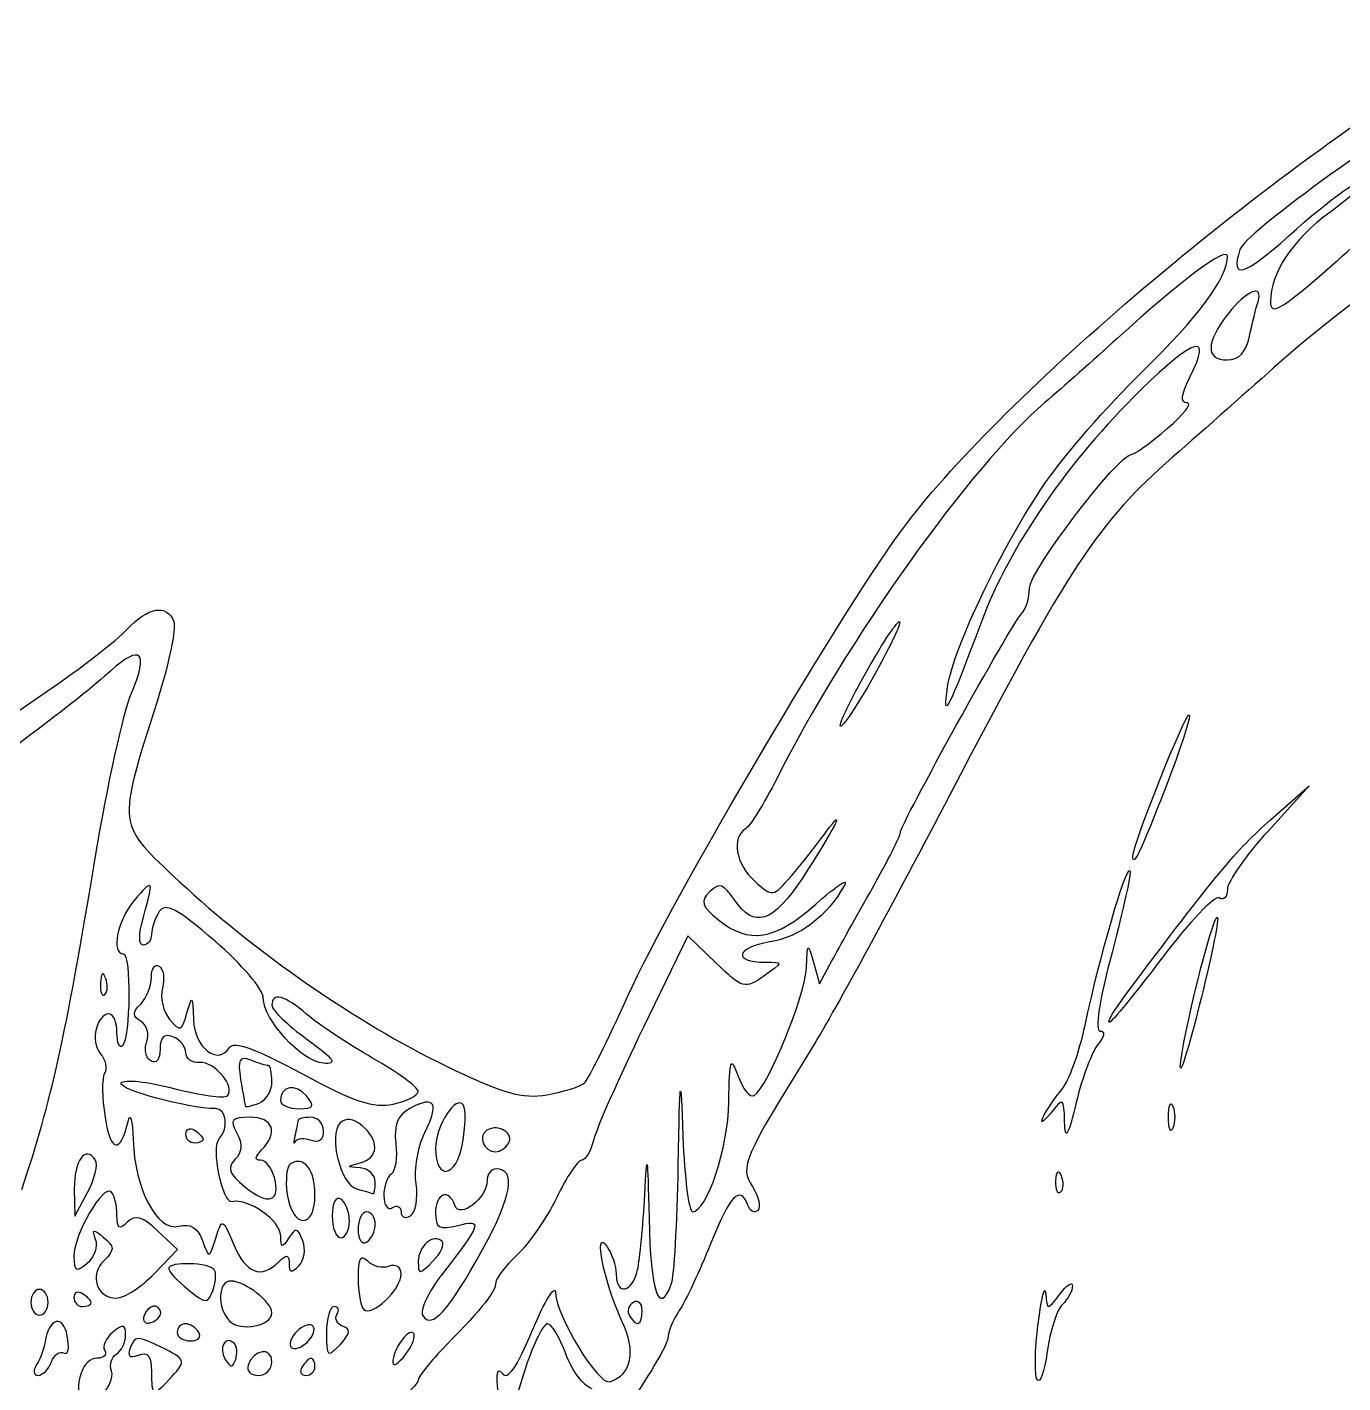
# Model space of a CAD drawing. Extents: x 0 to 45.7, y -0.3 to 36.
# Drawn here: x 19.35 to 29.87, y 13.57 to 24.41 of the extents above; entities that cross this region are included whole.
import ezdxf

# ---------------------------------------------------------------- set-up
doc = ezdxf.new("R2010")
doc.units = 0
doc.layers.add('Image', color=7, linetype='CONTINUOUS')

msp = doc.modelspace()

# ---------------------------------------------------------------- linework, layer by layer
at = {"layer": 'Image', "color": 7}
for points in [[(29.125425, 21.937828)], [(25.852656, 18.823715)], [(28.191618, 17.781818)], [(19.977338, 16.804427)], [(28.136539, 16.672362)], [(28.575579, 16.138821)], [(21.307332, 15.973144)], [(21.583267, 15.861656)], [(22.838336, 15.7869)], [(27.646707, 15.652812)], [(28.477861, 15.691338)], [(20.618824, 15.556741)], [(21.62151, 15.507079)], [(23.197522, 15.479073)], [(21.327231, 15.208586)], [(22.133366, 15.174097)], [(22.460188, 15.158048)], [(27.577545, 15.180741)], [(21.651479, 15.066769)], [(21.926845, 14.860237)], [(22.133379, 14.833885)], [(22.994631, 14.638389)], [(20.365659, 14.438477)], [(20.847099, 14.46836)], [(22.339903, 14.434726)], [(19.517324, 14.210181)], [(19.861545, 14.206152)], [(20.417457, 14.125866)], [(21.307271, 14.125051)], [(24.267492, 14.145416)], [(21.87478, 14.01813)], [(20.722091, 13.969714)], [(21.004645, 13.882153)], [(21.638565, 13.965269)], [(22.438719, 13.962562)], [(19.543856, 13.733282)], [(21.307261, 13.734359)], [(21.651479, 13.694198)], [(20.02432, 13.659619)], [(27.426827, 13.591645)]]:
    msp.add_lwpolyline(points, close=True, dxfattribs=at)
for points in [[(18.714097, 18.917478), (19.024396, 18.766726), (19.510138, 19.098623)], [(29.29311, 18.068807), (29.602911, 18.340537), (29.275899, 17.982703)], [(24.85835, 16.925251), (24.634411, 17.142292), (24.278673, 16.410615)], [(25.638222, 16.930562), (25.687066, 16.75846), (25.786251, 16.942484)], [(19.894782, 15.348961), (19.894261, 15.348961)], [(19.72661, 15.118405), (19.729891, 14.898726), (19.833452, 15.089674)], [(20.365718, 14.438493), (20.551437, 14.632335), (20.391885, 14.782225)], [(22.667402, 14.697616), (22.667402, 14.697389)], [(21.362125, 14.53386), (21.362329, 14.533794)], [(20.509096, 13.618225), (20.509096, 13.618511)]]:
    msp.add_lwpolyline(points, dxfattribs=at)
for points in [[(33.253151, 24.410849), (32.330007, 23.927531), (30.105973, 22.391881), (29.359147, 21.722124)], [(26.384383, 20.441095), (27.170962, 21.474134), (29.19836, 23.193954), (30.755047, 24.148665)], [(30.976962, 24.042823), (30.119789, 23.508914), (29.087055, 22.753337), (29.048515, 22.631927)], [(29.439845, 22.741687), (29.77924, 23.046834), (30.050378, 23.236184), (30.050378, 23.168051)], [(30.050378, 23.168051), (30.050378, 23.151038), (29.923029, 23.043511), (29.767374, 22.929047)], [(29.767374, 22.929047), (29.469754, 22.710165), (29.293094, 22.44444), (29.293094, 22.21561)], [(29.706477, 22.437095), (29.933834, 22.634057), (30.137201, 22.823272), (30.158402, 22.857583)], [(29.048515, 22.631927), (28.970116, 22.384919), (29.076183, 22.414648), (29.439845, 22.741687)], [(28.948979, 22.578108), (28.948979, 22.662233), (28.578884, 22.385925), (28.064702, 21.917913)], [(28.259576, 21.646344), (28.726723, 22.102918), (28.948979, 22.403311), (28.948979, 22.578108)], [(29.193438, 22.21321), (29.239082, 22.361448), (29.102829, 22.307214), (28.953887, 22.117862)], [(29.293094, 22.21561), (29.293094, 22.103926), (29.368567, 22.144354), (29.706477, 22.437095)], [(29.12544, 21.937828), (29.148195, 22.04196), (29.178847, 22.165876), (29.193438, 22.21321)], [(28.953887, 22.117862), (28.774113, 21.889314), (28.771705, 21.74851), (28.947563, 21.74851)], [(28.064702, 21.917913), (27.888436, 21.757477), (27.629411, 21.528041), (27.489089, 21.40807)], [(28.651647, 21.616216), (28.829098, 21.971944), (28.689639, 21.933037), (28.251898, 21.50472)], [(28.947563, 21.74851), (29.040387, 21.74851), (29.097183, 21.808976), (29.125425, 21.937828)], [(29.359147, 21.722124), (29.144234, 21.529379), (28.762243, 21.19127), (28.510291, 20.970774)], [(27.491868, 20.764533), (27.642913, 20.984482), (27.988378, 21.381305), (28.259576, 21.646344)], [(28.627253, 21.405239), (28.570735, 21.405387), (28.578064, 21.468726), (28.651647, 21.616216)], [(28.251898, 21.50472), (27.679563, 20.944689), (27.203191, 20.252683), (26.983536, 19.662264)], [(27.489089, 21.40807), (26.897236, 20.90203), (25.891667, 19.491207), (25.343914, 18.398362)], [(28.467079, 21.198864), (28.599596, 21.31228), (28.671676, 21.405144), (28.627253, 21.405239)], [(28.179706, 20.992494), (28.205186, 20.992552), (28.334549, 21.085453), (28.467079, 21.198864)], [(28.510291, 20.970774), (27.914768, 20.449602), (27.681606, 20.095935), (26.726342, 18.264832)], [(27.365579, 19.924061), (27.365579, 20.057856), (28.077487, 20.992144), (28.179706, 20.992494)], [(26.711043, 19.133553), (26.760465, 19.452917), (27.15021, 20.267007), (27.491868, 20.764533)], [(24.154506, 16.662303), (24.504281, 17.437115), (25.90683, 19.813913), (26.384383, 20.441095)], [(27.299949, 19.715064), (27.336088, 19.751129), (27.365579, 19.84521), (27.365579, 19.924061)], [(20.147198, 19.591588), (20.318302, 19.773714), (20.467524, 19.79917), (20.522608, 19.655638)], [(20.522608, 19.655638), (20.543034, 19.60228), (20.482867, 19.314979), (20.388795, 19.017189)], [(26.090665, 19.305628), (26.221566, 19.532808), (26.328669, 19.687703), (26.328669, 19.649844)], [(26.328669, 19.649844), (26.328669, 19.611977), (26.221566, 19.395126), (26.090665, 19.167941)], [(26.332926, 17.966908), (26.332926, 18.032858), (27.218312, 19.633419), (27.299949, 19.715064)], [(26.983536, 19.662264), (26.714046, 18.937891), (26.666479, 18.845604), (26.711043, 19.133553)], [(19.510138, 19.098623), (19.777299, 19.281162), (20.063973, 19.502995), (20.147198, 19.591588)], [(20.183276, 19.082179), (20.326475, 19.410239), (20.258384, 19.482413), (20.01584, 19.259628)], [(25.852656, 18.823715), (25.852656, 18.861585), (25.959763, 19.078443), (26.090665, 19.305628)], [(20.01584, 19.259628), (19.91211, 19.164359), (19.625875, 18.935589), (19.379751, 18.751254)], [(26.090665, 19.167941), (25.959763, 18.940759), (25.852656, 18.785864), (25.852656, 18.823715)], [(19.894229, 17.76417), (19.991059, 18.346702), (20.121134, 18.939796), (20.183276, 19.082179)], [(20.388795, 19.017189), (20.06868, 18.003862), (20.063259, 18.047328), (20.56872, 17.574506)], [(28.191618, 17.781818), (28.191618, 17.871613), (28.61813, 18.936481), (28.643808, 18.910798)], [(28.643808, 18.910798), (28.657884, 18.896722), (28.574103, 18.639083), (28.457721, 18.338172)], [(19.379751, 18.751254), (18.784987, 18.305803), (17.053939, 16.802122), (16.490627, 16.241601)], [(25.343914, 18.398362), (25.245629, 18.20226), (25.133634, 18.022298), (25.095052, 17.998446)], [(28.457721, 18.338172), (28.253118, 17.809197), (28.191618, 17.680612), (28.191618, 17.781818)], [(25.733731, 17.965505), (25.919305, 18.220387), (25.79408, 17.974766), (25.549245, 17.6036)], [(26.726342, 18.264832), (26.289805, 17.428048), (25.800975, 16.530093), (25.64005, 16.26938)], [(28.136539, 16.672362), (28.853051, 17.627809), (29.019591, 17.828893), (29.29311, 18.068807)], [(25.095052, 17.998446), (24.978865, 17.926646), (25.015772, 17.717447), (25.169098, 17.578681)], [(25.461681, 17.621935), (25.543297, 17.717477), (25.665717, 17.872081), (25.733731, 17.965505)], [(26.109173, 17.522666), (26.232236, 17.740554), (26.332926, 17.940457), (26.332926, 17.966908)], [(29.275899, 17.982703), (29.096048, 17.785885), (28.948894, 17.575236), (28.948894, 17.51458)], [(19.306887, 15.111597), (19.548047, 15.837912), (19.652325, 16.308837), (19.894229, 17.76417)], [(27.810577, 16.428289), (27.926687, 16.972689), (28.136158, 17.697315), (28.168168, 17.665309)], [(20.27917, 17.290615), (20.366609, 17.595501), (20.359159, 17.608299), (20.203223, 17.421124)], [(20.56872, 17.574506), (21.167804, 17.014096), (21.993676, 16.441899), (22.688225, 16.10601)], [(25.549245, 17.6036), (25.311921, 17.243842), (25.163701, 17.19645), (25.005435, 17.429715)], [(25.169098, 17.578681), (25.311331, 17.449966), (25.315331, 17.450556), (25.461681, 17.621935)], [(25.657261, 17.395293), (25.815959, 17.537279), (25.919869, 17.606978), (25.888166, 17.550191)], [(28.168168, 17.665309), (28.182614, 17.650862), (28.11854, 17.355748), (28.025843, 17.009413)], [(24.807717, 17.493665), (24.730323, 17.417674), (24.741811, 17.380902), (24.877628, 17.26993)], [(25.005435, 17.429715), (24.918112, 17.558417), (24.884679, 17.56923), (24.807717, 17.493665)], [(25.888166, 17.550191), (25.746966, 17.297196), (25.529496, 17.131378), (25.288307, 17.092802)], [(25.786251, 16.942484), (25.840803, 17.0437), (25.986128, 17.304786), (26.109173, 17.522666)], [(28.883256, 17.444865), (28.847154, 17.467196), (28.64204, 17.252153), (28.427428, 16.967021)], [(28.948894, 17.51458), (28.948894, 17.453935), (28.919406, 17.422563), (28.883256, 17.444865)], [(20.203223, 17.421124), (20.070191, 17.261432), (20.018073, 16.998459), (20.119464, 16.998499)], [(20.85256, 17.098607), (20.549519, 17.360225), (20.453919, 17.410945), (20.40613, 17.335476)], [(24.877628, 17.26993), (25.120053, 17.071834), (25.334241, 17.106272), (25.657261, 17.395293)], [(28.575579, 16.138821), (28.617855, 16.466823), (28.866275, 17.423011), (28.87071, 17.274743)], [(20.27917, 17.067325), (20.239672, 17.067325), (20.239672, 17.152929), (20.27917, 17.290615)], [(20.40613, 17.335476), (20.372681, 17.282646), (20.344842, 17.200707), (20.34426, 17.153384)], [(28.87071, 17.274743), (28.872562, 17.217947), (28.798711, 16.877166), (28.706951, 16.517464)], [(20.34426, 17.153384), (20.343466, 17.106039), (20.31441, 17.067325), (20.27917, 17.067325)], [(21.238167, 16.646414), (21.238167, 16.712013), (21.064645, 16.915499), (20.85256, 17.098607)], [(25.288307, 17.092802), (25.017368, 17.049463), (24.989885, 16.930599), (25.250831, 16.930599)], [(25.582508, 16.887225), (25.589043, 17.090791), (25.592007, 17.093178), (25.638222, 16.930562)], [(20.119464, 16.998499), (20.181911, 16.998525), (20.175418, 16.325842), (20.112347, 16.262786)], [(20.343135, 16.809784), (20.343135, 16.880174), (20.371239, 16.920415), (20.405522, 16.899214)], [(25.241042, 16.819399), (25.089334, 16.71314), (25.07234, 16.717844), (24.85835, 16.925251)], [(25.250831, 16.930599), (25.399474, 16.930599), (25.399464, 16.930392), (25.241042, 16.819399)], [(28.025843, 17.009413), (27.924465, 16.630576), (27.886137, 16.379727), (27.92964, 16.379727)], [(28.427428, 16.967021), (28.21283, 16.681903), (28.021832, 16.448622), (28.002999, 16.448622)], [(19.977417, 16.804432), (19.955456, 16.859341), (19.939068, 16.843013), (19.935811, 16.762823)], [(20.405522, 16.899214), (20.439843, 16.878021), (20.451652, 16.798561), (20.431874, 16.722673)], [(25.164016, 15.864341), (25.273331, 15.931898), (25.575613, 16.670753), (25.582508, 16.887225)], [(19.935811, 16.762823), (19.93253, 16.690256), (19.94912, 16.649595), (19.971914, 16.672468)], [(19.971914, 16.672468), (19.994747, 16.695302), (19.997208, 16.754722), (19.977338, 16.804427)], [(20.257654, 16.596321), (20.30466, 16.643321), (20.343135, 16.739392), (20.343135, 16.809784)], [(20.431874, 16.722673), (20.412057, 16.646779), (20.437589, 16.534268), (20.488778, 16.472646)], [(20.260299, 16.456575), (20.190365, 16.499779), (20.189896, 16.528241), (20.257654, 16.596321)], [(20.627725, 16.524642), (20.668976, 16.671851), (20.674389, 16.666483), (20.680551, 16.472308)], [(21.718387, 16.122565), (21.54582, 16.135556), (21.238167, 16.471159), (21.238167, 16.646414)], [(21.58569, 16.513715), (21.409321, 16.666674), (21.307015, 16.693153), (21.307015, 16.585846)], [(23.806907, 15.964997), (23.837593, 15.993064), (23.994013, 16.306768), (24.154506, 16.662303)], [(28.002999, 16.448622), (27.984213, 16.448622), (28.044247, 16.549301), (28.136539, 16.672362)], [(20.006336, 16.516575), (19.903437, 16.516575), (19.854033, 16.298471), (19.934867, 16.201069)], [(20.067817, 16.367416), (20.067817, 16.449442), (20.04015, 16.516575), (20.006336, 16.516575)], [(20.488778, 16.472646), (20.572807, 16.37139), (20.586187, 16.376396), (20.627725, 16.524642)], [(21.307015, 16.585846), (21.307015, 16.548177), (21.433155, 16.426061), (21.587325, 16.314385)], [(22.112546, 16.164446), (21.911906, 16.279238), (21.674818, 16.436406), (21.58569, 16.513715)], [(28.706951, 16.517464), (28.615177, 16.157752), (28.556061, 15.98737), (28.575579, 16.138821)], [(20.306673, 16.294293), (20.329427, 16.353703), (20.308525, 16.426722), (20.260299, 16.456575)], [(20.680551, 16.472308), (20.687722, 16.24653), (20.875153, 16.09939), (20.966762, 16.247628)], [(24.278673, 16.410615), (24.083013, 16.00819), (23.904197, 15.604292), (23.881302, 15.513066)], [(27.624808, 15.911959), (27.680188, 15.976536), (27.763783, 16.20888), (27.810577, 16.428289)], [(27.92964, 16.379727), (27.973471, 16.379727), (27.96747, 16.338119), (27.914268, 16.274092)], [(20.112347, 16.262786), (20.087873, 16.238312), (20.067817, 16.285329), (20.067817, 16.367416)], [(20.338741, 16.140832), (20.298288, 16.165888), (20.283855, 16.234891), (20.306673, 16.294293)], [(20.515546, 16.334938), (20.44468, 16.362132), (20.412282, 16.330493), (20.412282, 16.234976)], [(20.618813, 16.207065), (20.618813, 16.255597), (20.572339, 16.313142), (20.515546, 16.334938)], [(20.966762, 16.247628), (21.001084, 16.303164), (21.17826, 16.239638), (21.54723, 16.039493)], [(21.587325, 16.314385), (21.808105, 16.15445), (21.835939, 16.11372), (21.718387, 16.122565)], [(25.64005, 16.26938), (25.0684, 15.343209), (25.049271, 15.29897), (25.15007, 15.136579)], [(27.914268, 16.274092), (27.866058, 16.216), (27.787445, 16.006889), (27.739579, 15.809403)], [(19.934867, 16.201069), (19.97665, 16.150727), (19.992003, 16.07908), (19.968971, 16.041864)], [(20.412282, 16.234976), (20.412282, 16.153513), (20.381632, 16.114307), (20.338741, 16.140832)], [(20.729759, 16.128375), (20.668735, 16.123136), (20.618813, 16.158516), (20.618813, 16.207065)], [(21.137297, 16.146517), (21.04551, 16.181675), (21.0308, 16.153291), (21.057157, 15.991619)], [(22.477357, 15.897396), (22.477357, 15.929463), (22.31319, 16.049645), (22.112546, 16.164446)], [(24.961485, 15.81415), (24.966327, 16.161093), (24.975111, 16.185221), (25.036209, 16.017924)], [(20.950781, 15.86178), (21.020349, 15.931363), (20.848533, 16.138612), (20.729759, 16.128375)], [(21.278506, 16.103398), (21.262736, 16.103398), (21.199131, 16.122766), (21.137297, 16.146517)], [(21.307263, 15.973077), (21.307263, 16.044751), (21.294352, 16.103398), (21.278506, 16.103398)], [(22.688225, 16.10601), (23.155022, 15.880272), (23.30965, 15.835904), (23.507384, 15.870932)], [(24.557137, 15.301124), (24.569572, 16.040615), (24.573938, 16.068201), (24.59425, 15.536445)], [(19.968971, 16.041864), (19.945926, 16.004595), (19.947567, 15.846455), (19.972596, 15.690351)], [(20.857055, 15.759267), (20.635704, 15.759267), (20.070127, 15.913435), (20.102031, 15.965063)], [(20.102031, 15.965063), (20.121213, 15.996149), (20.310655, 15.976229), (20.522962, 15.92079)], [(21.057157, 15.991619), (21.074964, 15.882703), (21.092061, 15.78681), (21.095144, 15.778531)], [(21.20407, 15.803191), (21.260863, 15.824966), (21.307332, 15.901468), (21.307332, 15.973144)], [(21.583267, 15.861685), (21.497272, 15.965296), (21.376108, 15.943224), (21.376108, 15.823934)], [(21.54723, 16.039493), (21.961077, 15.81501), (22.122338, 15.761106), (22.277818, 15.795258)], [(23.507384, 15.870932), (23.641444, 15.894639), (23.776228, 15.937012), (23.806907, 15.964997)], [(25.036209, 16.017924), (25.074314, 15.913562), (25.13184, 15.84445), (25.164016, 15.864341)], [(20.522962, 15.92079), (20.735267, 15.865344), (20.927789, 15.838798), (20.950781, 15.86178)], [(21.522222, 15.759148), (21.643819, 15.759148), (21.654061, 15.77632), (21.583267, 15.861656)], [(22.277818, 15.795258), (22.387565, 15.819441), (22.477357, 15.865326), (22.477357, 15.897396)], [(22.529623, 15.567317), (22.647995, 15.804614), (22.611445, 15.867747), (22.416182, 15.763239)], [(22.838313, 15.786927), (22.782856, 15.878663), (22.615287, 15.619559), (22.615287, 15.442068)], [(27.474127, 15.691288), (27.501615, 15.748086), (27.569428, 15.847387), (27.624808, 15.911959)], [(27.646721, 15.652836), (27.641085, 15.847942), (27.636931, 15.850448), (27.532492, 15.721683)], [(20.156453, 15.656029), (20.174656, 15.73175), (20.193172, 15.666798), (20.197572, 15.511704)], [(20.886832, 15.522414), (20.96436, 15.599943), (20.944352, 15.759267), (20.857055, 15.759267)], [(21.095144, 15.778531), (21.098425, 15.770276), (21.147277, 15.781812), (21.20407, 15.803191)], [(21.376108, 15.823934), (21.376108, 15.78834), (21.441857, 15.759148), (21.522222, 15.759148)], [(22.416182, 15.763239), (22.310616, 15.706739), (22.280302, 15.634222), (22.298157, 15.480869)], [(22.831616, 15.477554), (22.855931, 15.613558), (22.858958, 15.752766), (22.838336, 15.7869)], [(24.670612, 14.934067), (24.788066, 14.934067), (24.95636, 15.443282), (24.961485, 15.81415)], [(27.739579, 15.809403), (27.674079, 15.539102), (27.651115, 15.50039), (27.646707, 15.652812)], [(28.477861, 15.691338), (28.477861, 15.786003), (28.493498, 15.824728), (28.512619, 15.777391)], [(28.512619, 15.777391), (28.531748, 15.730052), (28.531748, 15.652613), (28.512619, 15.605285)], [(19.972596, 15.690351), (20.017761, 15.407815), (20.093358, 15.39371), (20.156453, 15.656029)], [(21.132765, 15.690417), (20.984394, 15.690417), (20.968437, 15.671341), (21.026278, 15.563282)], [(21.224689, 15.428815), (21.362077, 15.566216), (21.318439, 15.690417), (21.132765, 15.690417)], [(21.513792, 15.661652), (21.513792, 15.645882), (21.503368, 15.591611), (21.490668, 15.541179)], [(21.617057, 15.690409), (21.560261, 15.690409), (21.513792, 15.677471), (21.513792, 15.661652)], [(21.720319, 15.579781), (21.720319, 15.64063), (21.673847, 15.690409), (21.617057, 15.690409)], [(21.854222, 15.645366), (21.75627, 15.547415), (21.855016, 15.151708), (21.986381, 15.116794)], [(22.027196, 15.623988), (21.958587, 15.680929), (21.897386, 15.68848), (21.854222, 15.645366)], [(22.012909, 15.324799), (22.161811, 15.363704), (22.168632, 15.506611), (22.027196, 15.623988)], [(23.197522, 15.479073), (23.248434, 15.561459), (23.118928, 15.643072), (23.027228, 15.586409)], [(27.532492, 15.721683), (27.472899, 15.648179), (27.446629, 15.634511), (27.474127, 15.691288)], [(28.512619, 15.605285), (28.49349, 15.557945), (28.477861, 15.596739), (28.477861, 15.691338)], [(20.197572, 15.511704), (20.208764, 15.116781), (20.389263, 14.773451), (20.561975, 14.818618)], [(20.618824, 15.556739), (20.618824, 15.596834), (20.649836, 15.610505), (20.687671, 15.587134)], [(20.687671, 15.483838), (20.649801, 15.483838), (20.618824, 15.516633), (20.618824, 15.556741)], [(20.687671, 15.587134), (20.725539, 15.563745), (20.756511, 15.530931), (20.756511, 15.514233)], [(20.756511, 15.514233), (20.756511, 15.497538), (20.725496, 15.483838), (20.687671, 15.483838)], [(20.987942, 15.015172), (20.910803, 14.9998), (20.819947, 15.455527), (20.886832, 15.522414)], [(21.026278, 15.563282), (21.07357, 15.474919), (21.06909, 15.410445), (21.011488, 15.351863)], [(21.490668, 15.541179), (21.477968, 15.490754), (21.479899, 15.470987), (21.495113, 15.497263)], [(21.495113, 15.497263), (21.510247, 15.523589), (21.567169, 15.527949), (21.62151, 15.507079)], [(21.621502, 15.507068), (21.682097, 15.483864), (21.720319, 15.512016), (21.720319, 15.579781)], [(22.460206, 15.15813), (22.443326, 15.272893), (22.474653, 15.45703), (22.529623, 15.567317)], [(23.027228, 15.586409), (22.950234, 15.538824), (23.000796, 15.414988), (23.097189, 15.414988)], [(23.881302, 15.513066), (23.858363, 15.421838), (23.814812, 15.347196), (23.784433, 15.347196)], [(24.59425, 15.536445), (24.606844, 15.205141), (24.641254, 14.934067), (24.670612, 14.934067)], [(19.894261, 15.348961), (19.818087, 15.472204), (19.7238, 15.342558), (19.72661, 15.118405)], [(21.21662, 15.346201), (21.167534, 15.346201), (21.170288, 15.374485), (21.224689, 15.428815)], [(22.298157, 15.480869), (22.311359, 15.367387), (22.294876, 15.257851), (22.2622, 15.237465)], [(22.615287, 15.442068), (22.615287, 15.179588), (22.783258, 15.20716), (22.831616, 15.477554)], [(23.097189, 15.414988), (23.130564, 15.414988), (23.175731, 15.443785), (23.197522, 15.479073)], [(24.288317, 15.071759), (24.305806, 15.434279), (24.312421, 15.39833), (24.323184, 14.882433)], [(19.833452, 15.089674), (19.890403, 15.194698), (19.918007, 15.311377), (19.894782, 15.348961)], [(21.011488, 15.351863), (20.946731, 15.285977), (20.964005, 15.23869), (21.090725, 15.135151)], [(21.327194, 15.208586), (21.307404, 15.284278), (21.257641, 15.346201), (21.21662, 15.346201)], [(21.456428, 15.318872), (21.424868, 15.299346), (21.412906, 15.189115), (21.429813, 15.07386)], [(21.651479, 15.066761), (21.651479, 15.27038), (21.562992, 15.384743), (21.456428, 15.318872)], [(22.012909, 15.285344), (21.898167, 15.293017), (21.898167, 15.294843), (22.012909, 15.324799)], [(23.784433, 15.347196), (23.754038, 15.347196), (23.664195, 15.212925), (23.584754, 15.048817)], [(24.501188, 14.35453), (24.524207, 14.414421), (24.549345, 14.840394), (24.557137, 15.301124)], [(21.090725, 15.135151), (21.279043, 14.981277), (21.37859, 15.012188), (21.327231, 15.208586)], [(22.133379, 15.174082), (22.133379, 15.230885), (22.079166, 15.28095), (22.012909, 15.285344)], [(22.2622, 15.237465), (22.229222, 15.217039), (22.202224, 15.138437), (22.202224, 15.062705)], [(22.994631, 14.638389), (23.227613, 15.062239), (23.262853, 15.277253), (23.099359, 15.277253)], [(23.099359, 15.277253), (23.060341, 15.277253), (23.028347, 15.234579), (23.028347, 15.182419)], [(27.577463, 15.18072), (27.580744, 15.260918), (27.597095, 15.277232), (27.619072, 15.222328)], [(27.619072, 15.222328), (27.638995, 15.172634), (27.636561, 15.113254), (27.613648, 15.090378)], [(20.022423, 15.093471), (19.958303, 15.157587), (19.723858, 14.753428), (19.723858, 14.578773)], [(20.068077, 14.907844), (20.068077, 14.98483), (20.047571, 15.068362), (20.022423, 15.093471)], [(21.986381, 15.116794), (22.048299, 15.100363), (22.106704, 15.083271), (22.116168, 15.078808)], [(22.116168, 15.078808), (22.125693, 15.074363), (22.133366, 15.11727), (22.133366, 15.174097)], [(22.415365, 14.902738), (22.456835, 14.928323), (22.477052, 15.043282), (22.460188, 15.158048)], [(22.770471, 14.984669), (22.723467, 15.124234), (22.615287, 15.083022), (22.615287, 14.925571)], [(23.028347, 15.182419), (23.028347, 15.042083), (22.808004, 14.873128), (22.770471, 14.984669)], [(25.112951, 14.986428), (25.053131, 15.153934), (24.970142, 15.067841), (24.814323, 14.67664)], [(25.15007, 15.136579), (25.200012, 15.056096), (25.219015, 14.970032), (25.192297, 14.94532)], [(27.613648, 15.090378), (27.59084, 15.067571), (27.57455, 15.108131), (27.577545, 15.180741)], [(21.377166, 14.741405), (21.376373, 14.864648), (21.123462, 15.042316), (20.987942, 15.015172)], [(21.429813, 15.07386), (21.470131, 14.799198), (21.651479, 14.79339), (21.651479, 15.066769)], [(21.858013, 15.036405), (21.81899, 15.060535), (21.789166, 15.002666), (21.789166, 14.902788)], [(21.926845, 14.860237), (21.926845, 14.933731), (21.89587, 15.013006), (21.858013, 15.036405)], [(22.202224, 15.062705), (22.202224, 14.986973), (22.233201, 14.944158), (22.271063, 14.967563)], [(22.271063, 14.967563), (22.30893, 14.990952), (22.3399, 14.975448), (22.3399, 14.933096)], [(23.584754, 15.048817), (23.505318, 14.884727), (23.363144, 14.677955), (23.26882, 14.589351)], [(24.231421, 14.469365), (24.250789, 14.554574), (24.276448, 14.82564), (24.288317, 15.071759)], [(25.192297, 14.94532), (25.165611, 14.920608), (25.129853, 14.939075), (25.112951, 14.986428)], [(20.150203, 14.84999), (20.086592, 14.786371), (20.068077, 14.799428), (20.068077, 14.907844)], [(20.391885, 14.782225), (20.268314, 14.898324), (20.213815, 14.913601), (20.150203, 14.84999)], [(20.858108, 14.722008), (20.910205, 14.886148), (20.911163, 14.885802), (21.002211, 14.669242)], [(21.789166, 14.902788), (21.789166, 14.805895), (21.820143, 14.726612), (21.858013, 14.726612)], [(21.858013, 14.726612), (21.895881, 14.726612), (21.926845, 14.786744), (21.926845, 14.860237)], [(22.064532, 14.933085), (22.026667, 14.933085), (21.995692, 14.869299), (21.995692, 14.791334)], [(22.133379, 14.833885), (22.133379, 14.888442), (22.102404, 14.933085), (22.064532, 14.933085)], [(22.3399, 14.933096), (22.3399, 14.890776), (22.373857, 14.877105), (22.415365, 14.902738)], [(22.615287, 14.925571), (22.615287, 14.803868), (22.64401, 14.787638), (22.793169, 14.825072)], [(22.793169, 14.825072), (22.995724, 14.875906), (22.985307, 14.843513), (22.667762, 14.435144)], [(24.323184, 14.882433), (24.335514, 14.290318), (24.401482, 14.094685), (24.501188, 14.35453)], [(19.897521, 14.712893), (19.865527, 14.796287), (19.877121, 14.799304), (19.961312, 14.72943)], [(20.561975, 14.818618), (20.655276, 14.843013), (20.712495, 14.80867), (20.750759, 14.705207)], [(21.553654, 14.702829), (21.513432, 14.807696), (21.496867, 14.810951), (21.442312, 14.724683)], [(21.995692, 14.791334), (21.995692, 14.713372), (22.02667, 14.668729), (22.064532, 14.692129)], [(22.064532, 14.692129), (22.102404, 14.715544), (22.133379, 14.779325), (22.133379, 14.833885)], [(22.667402, 14.697389), (22.59965, 14.765146), (22.4776, 14.661104), (22.4776, 14.535635)], [(24.106543, 14.059821), (23.9658, 14.356419), (23.8726, 14.816848), (23.985329, 14.658638)], [(19.830255, 14.52262), (19.888773, 14.571187), (19.919042, 14.656812), (19.897521, 14.712893)], [(19.961312, 14.72943), (20.050551, 14.655373), (20.051143, 14.630923), (19.965757, 14.545594)], [(20.750759, 14.705207), (20.805401, 14.5575), (20.805914, 14.557572), (20.858108, 14.722008)], [(21.002211, 14.669242), (21.09812, 14.44115), (21.222602, 14.394326), (21.362125, 14.53386)], [(21.442312, 14.724683), (21.388237, 14.639191), (21.37805, 14.641802), (21.377166, 14.741405)], [(21.522934, 14.501673), (21.565831, 14.544568), (21.579647, 14.635079), (21.553654, 14.702829)], [(22.593975, 14.538281), (22.657991, 14.602284), (22.691024, 14.673992), (22.667402, 14.697616)], [(23.985329, 14.658638), (24.025826, 14.601839), (24.059394, 14.501165), (24.059965, 14.4349)], [(24.814323, 14.67664), (24.727606, 14.458914), (24.615586, 14.219677), (24.565381, 14.144993)], [(19.723858, 14.578773), (19.723858, 14.456292), (19.740077, 14.447746), (19.830255, 14.52262)], [(19.965757, 14.545594), (19.844958, 14.424796), (19.902873, 14.244625), (20.062499, 14.244625)], [(20.847099, 14.468344), (20.812015, 14.528973), (20.481137, 14.538953), (20.481137, 14.47935)], [(21.362329, 14.533794), (21.42658, 14.598043), (21.444945, 14.594992), (21.444945, 14.520062)], [(22.072924, 14.539115), (22.015851, 14.596188), (21.995692, 14.561842), (21.995692, 14.407516)], [(22.245033, 14.498305), (22.192857, 14.478223), (22.115408, 14.496453), (22.072924, 14.539115)], [(22.4776, 14.535635), (22.4776, 14.430543), (22.486649, 14.43073), (22.593975, 14.538281)], [(22.513329, 14.104795), (22.584979, 13.988867), (22.719708, 14.138206), (22.994631, 14.638389)], [(23.26882, 14.589351), (23.17449, 14.500723), (23.097322, 14.401338), (23.097322, 14.368476)], [(20.062499, 14.244625), (20.127095, 14.244625), (20.263517, 14.331855), (20.365659, 14.438477)], [(20.481137, 14.47935), (20.481137, 14.457072), (20.550844, 14.382068), (20.636032, 14.312789)], [(20.833949, 14.301783), (20.857629, 14.365002), (20.863471, 14.439956), (20.847099, 14.46836)], [(21.444945, 14.520062), (21.444945, 14.448278), (21.464868, 14.443587), (21.522934, 14.501673)], [(22.04173, 14.152642), (22.105021, 14.089362), (22.339903, 14.311564), (22.339903, 14.434726)], [(22.339913, 14.434749), (22.339913, 14.491392), (22.298794, 14.518932), (22.245033, 14.498305)], [(22.667762, 14.435144), (22.557872, 14.293829), (22.488377, 14.14517), (22.513329, 14.104795)], [(24.059965, 14.4349), (24.061024, 14.260905), (24.189754, 14.286651), (24.231421, 14.469365)], [(20.980256, 14.380581), (20.874539, 14.383862), (20.866676, 14.162461), (20.968853, 14.060289)], [(21.307261, 14.125051), (21.307261, 14.212605), (21.096067, 14.377636), (20.980256, 14.380581)], [(21.995692, 14.407516), (21.995692, 14.292663), (22.016462, 14.177968), (22.04173, 14.152642)], [(23.097322, 14.368476), (23.097322, 14.296896), (23.00054, 14.174351), (22.701467, 13.867299)], [(23.390888, 13.986452), (23.490483, 14.22363), (23.573575, 14.358454), (23.575544, 14.286051)], [(27.435307, 14.039067), (27.461956, 14.247321), (27.489126, 14.355747), (27.495664, 14.280018)], [(27.60862, 14.276023), (27.664212, 14.349527), (27.709699, 14.378959), (27.709699, 14.341431)], [(27.709699, 14.341431), (27.709699, 14.303921), (27.6731, 14.236645), (27.628454, 14.191954)], [(19.448482, 14.313446), (19.410612, 14.313446), (19.379637, 14.266971), (19.379637, 14.210181)], [(19.379637, 14.210181), (19.379637, 14.153383), (19.410615, 14.106914), (19.448482, 14.106914)], [(19.517324, 14.210181), (19.517324, 14.266971), (19.486347, 14.313446), (19.448482, 14.313446)], [(19.448482, 14.106914), (19.486347, 14.106914), (19.517324, 14.153386), (19.517324, 14.210181)], [(19.792695, 14.279023), (19.754828, 14.302465), (19.723858, 14.28876), (19.723858, 14.248665)], [(19.723858, 14.248665), (19.723858, 14.208575), (19.754873, 14.175759), (19.792695, 14.175759)], [(19.861545, 14.206117), (19.861545, 14.222839), (19.830568, 14.255623), (19.792695, 14.279023)], [(20.417457, 14.125845), (20.408911, 14.208162), (20.314521, 14.192224), (20.284927, 14.103488)], [(20.636032, 14.312789), (20.77859, 14.196851), (20.794359, 14.195973), (20.833949, 14.301783)], [(23.575544, 14.286051), (23.580597, 14.09873), (23.918971, 13.544213), (24.009713, 13.57446)], [(24.197567, 14.209491), (24.159105, 14.185705), (24.145426, 14.137407), (24.167172, 14.10216)], [(24.267534, 14.145398), (24.267534, 14.204432), (24.236012, 14.233269), (24.197567, 14.209491)], [(27.495664, 14.280018), (27.507385, 14.144125), (27.508893, 14.144072), (27.60862, 14.276023)], [(19.670584, 13.942353), (19.636953, 14.118037), (19.522671, 14.086068), (19.493448, 13.892807)], [(19.792695, 14.175759), (19.830565, 14.175759), (19.861545, 14.189438), (19.861545, 14.206152)], [(20.284927, 14.103488), (20.269793, 14.058037), (20.294611, 14.03327), (20.340005, 14.048415)], [(20.340005, 14.048415), (20.385464, 14.063549), (20.420296, 14.098416), (20.417457, 14.125866)], [(20.968853, 14.060289), (21.055708, 13.973429), (21.307271, 14.021586), (21.307271, 14.125051)], [(21.804639, 14.176105), (21.770862, 14.176105), (21.743213, 14.081699), (21.743213, 13.966298)], [(21.827208, 14.113137), (21.848586, 14.147787), (21.838479, 14.176105), (21.804639, 14.176105)], [(21.874788, 14.01813), (21.827208, 14.035752), (21.805814, 14.078514), (21.827208, 14.113137)], [(24.167172, 14.10216), (24.226185, 14.006666), (24.267492, 14.024478), (24.267492, 14.145416)], [(24.565381, 14.144993), (24.515171, 14.070301), (24.474097, 13.970542), (24.474097, 13.923306)], [(27.628454, 14.191954), (27.583771, 14.147274), (27.529116, 13.978432), (27.507015, 13.816758)], [(20.136919, 13.947944), (20.136919, 14.03545), (20.117789, 14.039675), (20.034416, 13.970513)], [(20.614763, 14.038561), (20.579168, 14.038561), (20.549979, 14.007584), (20.549979, 13.969714)], [(20.722091, 13.969714), (20.698649, 14.007584), (20.650389, 14.038561), (20.614763, 14.038561)], [(21.578335, 14.025512), (21.528633, 14.008923), (21.474414, 13.954733), (21.457857, 13.905037)], [(21.638565, 13.965269), (21.655842, 14.016905), (21.629992, 14.042721), (21.578335, 14.025512)], [(21.852211, 13.871289), (21.934422, 13.957869), (21.93996, 13.993963), (21.87478, 14.01813)], [(22.438719, 13.962562), (22.39556, 14.005769), (22.272627, 13.830924), (22.27431, 13.728625)], [(23.511337, 14.038718), (23.478979, 14.038718), (23.400667, 13.882735), (23.337342, 13.692086)], [(23.657216, 13.798047), (23.609342, 13.93041), (23.543701, 14.038718), (23.511337, 14.038718)], [(24.009713, 13.57446), (24.186378, 13.633349), (24.222647, 13.815144), (24.106543, 14.059821)], [(27.426841, 13.591581), (27.40488, 13.629454), (27.408664, 13.830805), (27.435307, 14.039067)], [(19.493448, 13.892807), (19.485484, 13.840528), (19.454946, 13.759034), (19.425318, 13.7117)], [(19.644576, 13.804201), (19.677225, 13.784013), (19.688944, 13.846164), (19.670584, 13.942353)], [(20.034416, 13.970513), (19.978028, 13.923706), (19.948876, 13.857975), (19.96962, 13.824402)], [(20.063383, 13.794864), (20.10383, 13.819867), (20.136919, 13.888743), (20.136919, 13.947944)], [(20.420984, 13.85195), (20.237775, 13.943338), (20.21029, 13.943285), (20.17504, 13.851157)], [(20.549979, 13.969714), (20.549979, 13.931844), (20.59829, 13.900867), (20.657313, 13.900867)], [(20.657313, 13.900867), (20.716339, 13.900867), (20.745486, 13.931844), (20.722091, 13.969714)], [(21.00464, 13.882084), (20.93465, 13.952069), (20.876912, 13.846706), (20.934332, 13.753806)], [(21.01724, 13.753594), (21.033168, 13.80142), (21.027532, 13.859271), (21.004645, 13.882153)], [(21.457857, 13.905037), (21.440632, 13.853398), (21.466429, 13.827588), (21.518097, 13.844799)], [(21.518097, 13.844799), (21.567786, 13.861335), (21.622004, 13.915583), (21.638565, 13.965269)], [(21.743213, 13.966298), (21.743213, 13.772456), (21.751574, 13.765222), (21.852211, 13.871289)], [(22.375815, 13.792448), (22.431009, 13.865402), (22.459328, 13.941957), (22.438719, 13.962562)], [(23.148632, 13.642225), (23.191125, 13.581786), (23.265118, 13.686911), (23.390888, 13.986452)], [(24.474097, 13.923306), (24.474097, 13.876054), (24.311458, 13.601747), (24.11267, 13.313713)], [(19.543894, 13.733282), (19.566595, 13.792475), (19.611923, 13.824397), (19.644576, 13.804201)], [(19.96962, 13.824402), (19.990389, 13.790879), (19.962661, 13.763352), (19.908062, 13.763352)], [(20.024322, 13.659579), (20.005378, 13.70899), (20.023264, 13.769863), (20.063383, 13.794864)], [(20.17504, 13.851157), (20.147518, 13.779399), (20.167155, 13.759963), (20.2394, 13.787667)], [(20.2394, 13.787667), (20.314915, 13.816644), (20.34345, 13.780973), (20.34345, 13.657645)], [(20.509096, 13.618511), (20.622009, 13.743275), (20.618104, 13.75361), (20.420984, 13.85195)], [(21.307261, 13.73434), (21.307261, 13.855914), (21.159054, 13.834742), (21.116506, 13.707109)], [(22.27431, 13.728625), (22.275103, 13.690758), (22.320636, 13.719497), (22.375815, 13.792448)], [(22.701467, 13.867299), (22.578409, 13.740963), (22.477727, 13.616225), (22.477727, 13.590118)], [(23.868147, 13.51804), (23.799998, 13.53971), (23.705079, 13.665675), (23.657216, 13.798047)], [(27.507015, 13.816758), (27.484896, 13.655076), (27.44882, 13.553775), (27.426827, 13.591645)], [(19.425318, 13.7117), (19.395795, 13.66436), (19.401002, 13.625647), (19.437012, 13.625647)], [(19.437012, 13.625647), (19.473041, 13.625647), (19.521137, 13.674079), (19.543856, 13.733282)], [(19.908062, 13.763352), (19.800868, 13.763352), (19.727451, 13.578347), (19.776624, 13.432138)], [(20.934332, 13.753806), (20.977716, 13.683625), (20.993917, 13.683575), (21.01724, 13.753594)], [(21.116506, 13.707109), (21.101504, 13.662141), (21.138282, 13.625361), (21.198257, 13.625361)], [(21.198257, 13.625361), (21.258207, 13.625361), (21.307261, 13.674412), (21.307261, 13.734359)], [(21.548183, 13.694198), (21.524741, 13.656328), (21.538473, 13.625358), (21.578578, 13.625358)], [(21.621084, 13.763045), (21.604388, 13.763045), (21.571572, 13.732067), (21.548183, 13.694198)], [(21.578578, 13.625358), (21.618671, 13.625358), (21.651479, 13.656336), (21.651479, 13.694198)], [(21.651479, 13.694198), (21.651479, 13.732067), (21.6378, 13.763045), (21.621084, 13.763045)], [(23.117001, 13.490611), (23.098269, 13.641921), (23.109805, 13.697407), (23.148632, 13.642225)], [(23.337342, 13.692086), (23.231167, 13.372419), (23.230857, 13.332249), (23.333346, 13.175753)], [(19.932887, 13.455844), (20.002134, 13.518511), (20.04328, 13.610208), (20.02432, 13.659619)], [(20.34345, 13.657645), (20.34345, 13.453408), (20.35705, 13.450188), (20.509096, 13.618225)], [(22.477727, 13.590118), (22.477727, 13.564057), (22.400275, 13.481731), (22.305618, 13.407272)]]:
    msp.add_open_spline(points, degree=3, dxfattribs=at)

doc.saveas('drawing.dxf')
